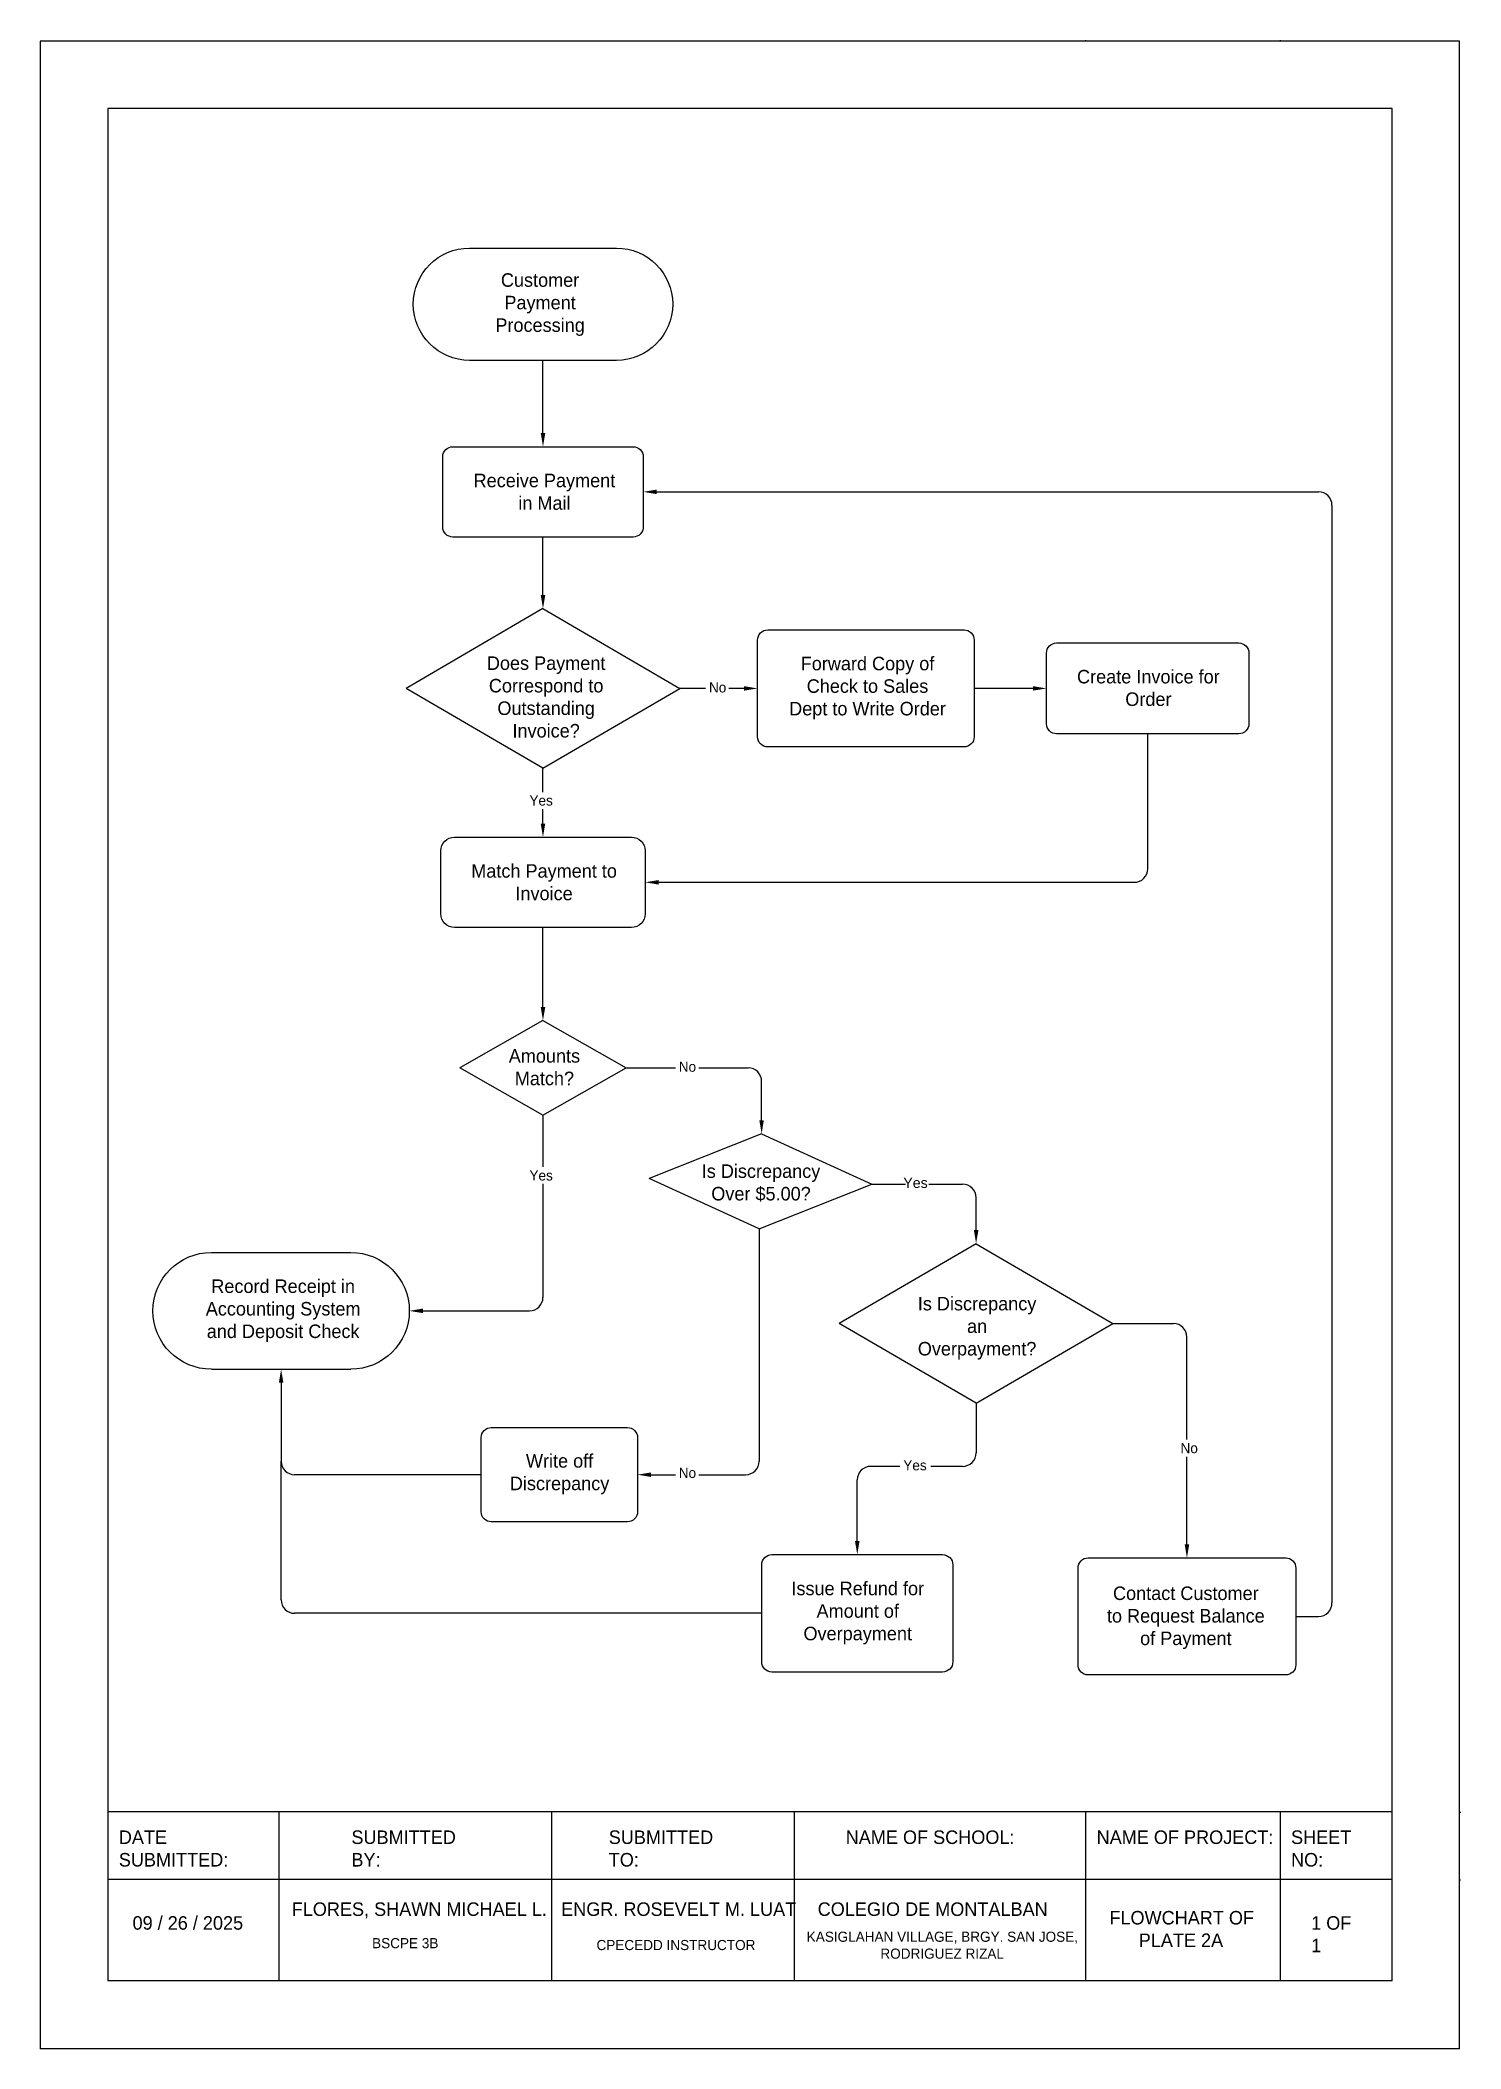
# Model space of a CAD drawing. Header units: millimetres. Extents: x 2502 to 2712, y 1494 to 1791.
import ezdxf

# ---------------------------------------------------------------- set-up
doc = ezdxf.new("R2010")
doc.units = ezdxf.units.MM
doc.styles.add('CEDD TEMP', font='GOTHIC.TTF')
doc.styles.get("Standard").update_dxf_attribs({"font": 'arial.ttf'})

msp = doc.modelspace()

# ---------------------------------------------------------------- linework, layer by layer
for p, q in [((2711.9, 1791.1), (2501.9, 1791.1)), ((2501.9, 1791.1), (2501.91, 1494.1)), ((2656.58, 1791.1), (2656.58, 1791.23)), ((2685.41, 1791.1), (2685.41, 1791.23)), ((2711.9, 1494.1), (2711.9, 1791.1)), ((2511.9, 1781.1), (2511.91, 1504.15)), ((2701.9, 1781.1), (2511.9, 1781.1)), ((2701.9, 1504.15), (2701.9, 1781.1)), ((2693.02, 1722.42), (2693.02, 1560.06)), ((2576.29, 1707.14), (2556.04, 1695.34)), ((2576.29, 1707.14), (2596.55, 1695.34)), ((2576.29, 1683.53), (2556.04, 1695.34)), ((2576.29, 1683.53), (2596.55, 1695.34)), ((2576.29, 1646.21), (2563.98, 1639.2)), ((2576.29, 1646.21), (2588.61, 1639.2)), ((2576.29, 1632.19), (2563.98, 1639.2)), ((2576.29, 1632.19), (2588.61, 1639.2)), ((2588.61, 1639.2), (2595.88, 1639.2)), ((2599.33, 1639.2), (2606.64, 1639.2)), ((2576.29, 1632.19), (2576.29, 1624.55)), ((2608.64, 1629.46), (2591.99, 1622.86)), ((2608.64, 1629.46), (2624.92, 1622)), ((2608.27, 1615.39), (2591.99, 1622.86)), ((2576.29, 1622.03), (2576.29, 1605.26)), ((2608.27, 1615.39), (2624.92, 1622)), ((2624.92, 1622), (2629.91, 1622)), ((2633.36, 1622), (2638.37, 1622)), ((2608.27, 1615.39), (2608.27, 1581.03)), ((2527.24, 1611.91), (2547.87, 1611.91)), ((2640.37, 1613.2), (2620.12, 1601.39)), ((2640.37, 1613.2), (2660.62, 1601.39)), ((2640.37, 1589.59), (2620.12, 1601.39)), ((2640.37, 1589.59), (2660.62, 1601.39)), ((2660.62, 1601.39), (2669.56, 1601.39)), ((2527.24, 1594.62), (2547.87, 1594.62)), ((2640.37, 1589.59), (2640.37, 1582.26)), ((2537.55, 1560.52), (2537.55, 1581.03)), ((2567.15, 1579.03), (2539.55, 1579.03)), ((2629.1, 1580.26), (2624.79, 1580.26)), ((2638.37, 1580.26), (2633.65, 1580.26)), ((2608.65, 1558.52), (2539.55, 1558.52)), ((2687.67, 1558.06), (2691.02, 1558.06)), ((2701.9, 1529.15), (2511.91, 1529.15)), ((2537.22, 1529.15), (2537.22, 1504.15)), ((2577.57, 1529.15), (2577.57, 1504.15)), ((2613.45, 1529.15), (2613.45, 1504.15)), ((2656.58, 1504.15), (2656.58, 1529.15)), ((2685.41, 1504.15), (2685.41, 1529.15)), ((2711.9, 1529.1), (2712.08, 1529.1)), ((2701.9, 1519.15), (2511.91, 1519.15)), ((2711.9, 1519.1), (2712.03, 1519.1)), ((2701.9, 1504.15), (2511.91, 1504.15)), ((2711.9, 1504.1), (2711.95, 1504.1)), ((2711.9, 1494.1), (2501.91, 1494.1)), ((2701.9, 1494.1), (2701.9, 1494.15))]:
    msp.add_line(p, q)
for points in [[(2565.41, 1743.87, -1), (2565.41, 1760.48), (2587.18, 1760.48, -1), (2587.18, 1743.87)], [(2561.47, 1719.23), (2561.47, 1729.6, -0.414214), (2562.97, 1731.1), (2589.62, 1731.1, -0.414214), (2591.12, 1729.6), (2591.12, 1719.23, -0.414214), (2589.62, 1717.73), (2562.97, 1717.73, -0.414214)], [(2608.04, 1688.18), (2608.04, 1702.5, -0.414214), (2609.54, 1704), (2638.58, 1704, -0.414214), (2640.08, 1702.5), (2640.08, 1688.18, -0.414214), (2638.58, 1686.68), (2609.54, 1686.68, -0.414214)], [(2650.78, 1690.12), (2650.78, 1700.56, -0.414214), (2652.28, 1702.06), (2679.23, 1702.06, -0.414214), (2680.73, 1700.56), (2680.73, 1690.12, -0.414214), (2679.23, 1688.62), (2652.28, 1688.62, -0.414214)], [(2561.19, 1661.97), (2561.19, 1671.34, -0.414214), (2563.19, 1673.34), (2589.4, 1673.34, -0.414214), (2591.4, 1671.34), (2591.4, 1661.97, -0.414214), (2589.4, 1659.97), (2563.19, 1659.97, -0.414214)], [(2567.15, 1573.55), (2567.15, 1584.51, -0.414214), (2568.65, 1586.01), (2588.78, 1586.01, -0.414214), (2590.28, 1584.51), (2590.28, 1573.55, -0.414214), (2588.78, 1572.05), (2568.65, 1572.05, -0.414214)], [(2608.65, 1551.34), (2608.65, 1565.7, -0.414214), (2610.15, 1567.2), (2635.42, 1567.2, -0.414214), (2636.92, 1565.7), (2636.92, 1551.34, -0.414214), (2635.42, 1549.84), (2610.15, 1549.84, -0.414214)], [(2655.45, 1550.9), (2655.45, 1565.22, -0.414214), (2656.95, 1566.72), (2686.17, 1566.72, -0.414214), (2687.67, 1565.22), (2687.67, 1550.9, -0.414214), (2686.17, 1549.4), (2656.95, 1549.4, -0.414214)]]:
    msp.add_lwpolyline(points, format="xyb", close=True)
at = {"linetype": 'ByBlock', "lineweight": -2}
for points in [[(2576.29, 1733.1), (2576.29, 1743.87)], [(2593.12, 1724.42), (2691.02, 1724.42)], [(2576.29, 1709.14), (2576.29, 1717.73)], [(2600.35, 1695.34), (2596.55, 1695.34)], [(2606.04, 1695.34), (2603.8, 1695.34)], [(2648.78, 1695.34), (2640.08, 1695.34)], [(2576.29, 1680.01), (2576.29, 1683.53)], [(2576.29, 1675.34), (2576.29, 1677.49)], [(2576.29, 1648.21), (2576.29, 1659.97)], [(2608.64, 1631.46), (2608.64, 1637.2)], [(2640.37, 1615.2), (2640.37, 1620)], [(2558.52, 1603.26), (2574.29, 1603.26)], [(2671.56, 1584.21), (2671.56, 1599.39)], [(2537.55, 1592.62), (2537.55, 1581.03)], [(2671.56, 1568.72), (2671.56, 1581.68)], [(2592.28, 1579.03), (2595.88, 1579.03)], [(2599.33, 1579.03), (2606.27, 1579.03)], [(2622.79, 1569.2), (2622.79, 1578.26)]]:
    msp.add_lwpolyline(points, dxfattribs=at)
msp.add_lwpolyline([(2593.4, 1666.66), (2663.76, 1666.66, 0.414214), (2665.76, 1668.66), (2665.76, 1688.62)], format="xyb", dxfattribs=at)
for points in [[(2527.24, 1594.62, -1), (2527.24, 1611.91)], [(2547.87, 1611.91, -1), (2547.87, 1594.62)]]:
    msp.add_lwpolyline(points, format="xyb")
for centre, start, end in [((2691.02, 1722.42), 0, 90), ((2606.64, 1637.2), 360, 90), ((2638.37, 1620), 360, 90), ((2574.29, 1605.26), 270, 0), ((2669.56, 1599.39), 0, 90), ((2539.55, 1581.03), 180, 270), ((2606.27, 1581.03), 270, 0), ((2638.37, 1582.26), 270, 0), ((2624.79, 1578.26), 90, 180), ((2539.55, 1560.52), 180, 270), ((2691.02, 1560.06), 270, 0)]:
    msp.add_arc(centre, 2, start, end)
for points in [[(2576.63, 1733.1), (2576.29, 1731.1), (2575.96, 1733.1)], [(2593.12, 1724.08), (2591.12, 1724.42), (2593.12, 1724.75)], [(2576.63, 1709.14), (2576.29, 1707.14), (2575.96, 1709.14)], [(2606.04, 1695.67), (2608.04, 1695.34), (2606.04, 1695.01)], [(2648.78, 1695.67), (2650.78, 1695.34), (2648.78, 1695.01)], [(2576.63, 1675.34), (2576.29, 1673.34), (2575.96, 1675.34)], [(2593.4, 1666.32), (2591.4, 1666.66), (2593.4, 1666.99)], [(2576.63, 1648.21), (2576.29, 1646.21), (2575.96, 1648.21)], [(2608.97, 1631.46), (2608.64, 1629.46), (2608.3, 1631.46)], [(2640.71, 1615.2), (2640.37, 1613.2), (2640.04, 1615.2)], [(2558.52, 1602.93), (2556.52, 1603.26), (2558.52, 1603.6)], [(2537.22, 1592.62), (2537.55, 1594.62), (2537.89, 1592.62)], [(2592.28, 1578.69), (2590.28, 1579.03), (2592.28, 1579.36)], [(2623.12, 1569.2), (2622.79, 1567.2), (2622.45, 1569.2)], [(2671.9, 1568.72), (2671.56, 1566.72), (2671.23, 1568.72)]]:
    msp.add_solid(points)

# ---------------------------------------------------------------- texts
at = {"attachment_point": 1, "style": 'CEDD TEMP'}
for s, insert, char_height, width in [('\\pxqc;Customer\\PPayment\\PProcessing', (2566.42, 1756.75), 2, 18.8867), ('\\pxqc;Receive Payment\\Pin Mail', (2564.49, 1727.1), 2, 24.0324), ('\\pxqc;Does Payment\\PCorrespond to\\POutstanding\\PInvoice?', (2566.77, 1700.08), 2, 19.9804), ('\\pxqc;Forward Copy of\\PCheck to Sales\\PDept to Write Order', (2610.91, 1700.02), 2, 26.7896), ('\\pxqc;Create Invoice for\\POrder', (2653.5, 1698.08), 2, 24.7121), ('No', (2600.85, 1696.24), 1.5, 2.4516), ('Yes', (2574.29, 1679.51), 1.5, 2.4516), ('\\pxqc;Match Payment to\\PInvoice', (2563.87, 1669.34), 2, 25.1689), ('\\pxqc;Amounts\\PMatch?', (2571.39, 1641.98), 2, 10.2286), ('No', (2596.38, 1640.13), 1.5, 2.4516), ('Yes', (2574.29, 1624.05), 1.5, 2.4516), ('\\pxqc;Is Discrepancy\\POver $5.00?', (2598.94, 1624.93), 2, 19.2203), ('\\pxqc;Record Receipt in\\PAccounting System\\Pand Deposit Check', (2524.73, 1607.91), 2, 26.2398), ('\\pxqc;Is Discrepancy\\Pan\\POverpayment?', (2627.99, 1605.33), 2, 25.0528), ('\\pxqc;Write off Discrepancy', (2570.12, 1582.07), 2, 17.2581), ('Yes', (2629.6, 1581.17), 1.5, 3.5482), ('No', (2670.61, 1583.71), 1.5, 2.4516), ('No', (2596.38, 1580.05), 1.5, 2.4516), ('\\pxqc;Issue Refund for\\PAmount of\\POverpayment', (2612.05, 1563.2), 2, 21.6206), ('\\pxqc;Contact Customer\\Pto Request Balance\\Pof Payment', (2658.31, 1562.49), 2, 26.1773), ('DATE SUBMITTED:', (2513.54, 1526.4), 2, 22.0854), ('SUBMITTED BY:', (2547.95, 1526.4), 2, 18.9681), ('SUBMITTED TO:', (2586.02, 1526.4), 2, 18.9681), ('NAME OF SCHOOL:', (2621.08, 1526.4), 2, 25.9033), ('\\pxt8,10;NAME OF PROJECT:', (2658.2, 1526.4), 2, 26.1918), ('\\pxt8,10;SHEET NO:', (2686.96, 1526.4), 2, 13.5215), ('FLORES, SHAWN MICHAEL L.', (2539.12, 1515.76), 2, 36.8435), ('ENGR. ROSEVELT M. LUAT', (2578.98, 1515.76), 2, 33.4333), ('COLEGIO DE MONTALBAN', (2616.93, 1515.76), 2, 35.1709), ('09 / 26 / 2025', (2515.57, 1513.72), 2, 18.1707), ('FLOWCHART OF\\P\\pxqc;PLATE 2A', (2660.09, 1514.49), 2, 21.1648), ('1 OF 1', (2689.94, 1513.72), 2, 7.5879), ('BSCPE 3B', (2551.01, 1510.48), 1.5, 12.1926), ('CPECEDD INSTRUCTOR', (2584.21, 1510.2), 1.5, 23.0006), ('KASIGLAHAN VILLAGE, BRGY. SAN JOSE,\\P\\pxqc;RODRIGUEZ RIZAL', (2615.31, 1511.43), 1.5, 40.0802)]:
    msp.add_mtext(s, dxfattribs=dict(at, insert=insert, char_height=char_height, width=width))
at = {"insert": (2629.6, 1622.95), "char_height": 1.5, "attachment_point": 1}
msp.add_mtext_dynamic_manual_height_columns('Yes', width=3.5482, gutter_width=12.5, heights=[0], dxfattribs=at)

doc.saveas('drawing.dxf')
